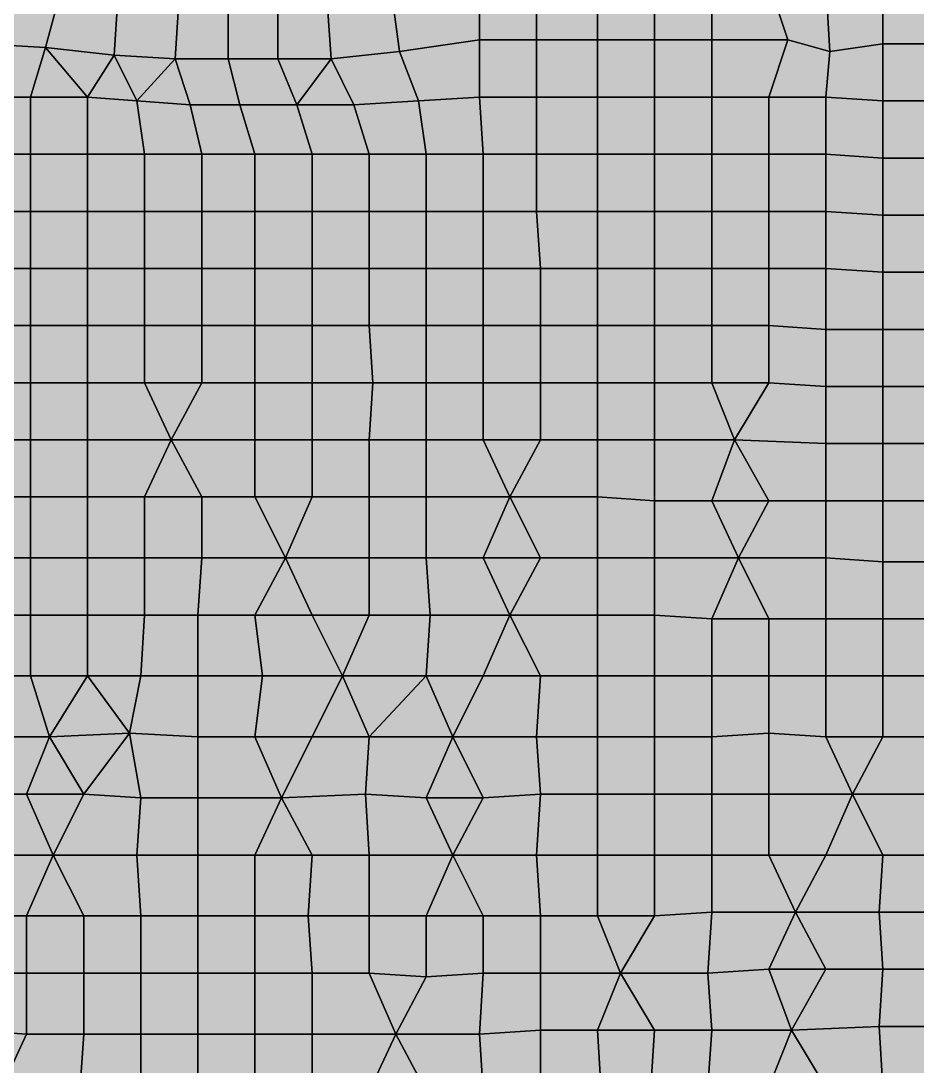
# Model space of a CAD drawing. Header units: metres. Extents: x -7480 to 79269, y -9100 to 45880.
# Drawn here: x 23930 to 28639, y 26692 to 32180 of the extents above; entities that cross this region are included whole.
import ezdxf

# ---------------------------------------------------------------- set-up
doc = ezdxf.new("R2010")
doc.units = ezdxf.units.M
doc.layers.add('COLOR_1', color=1, linetype='Continuous')
doc.layers.add('COLOR_181', color=181, linetype='Continuous')

msp = doc.modelspace()

# ---------------------------------------------------------------- hatches: boundary and pattern name
at = {"layer": 'COLOR_1'}
for points in [[(26360, 30880), (26660, 30880), (26640, 31180), (26360, 31180)], [(26640, 31180), (26660, 30880), (26960, 30880), (26960, 31180)]]:
    msp.add_hatch(color=256, dxfattribs=at).paths.add_polyline_path(points)
at = {"layer": 'COLOR_181'}
for points in [[(23720, 32060), (24060, 32040), (24140, 32340), (23780, 32360)], [(24060, 32040), (24420, 32000), (24440, 32300), (24140, 32340)], [(25880, 32320), (25920, 32020), (26340, 32080), (26340, 32380)], [(26340, 32080), (26640, 32080), (26640, 32380), (26340, 32380)], [(26640, 32080), (26960, 32080), (26960, 32380), (26640, 32380)], [(26960, 32080), (27260, 32080), (27260, 32380), (26960, 32380)], [(27260, 32080), (27560, 32080), (27560, 32380), (27260, 32380)], [(27560, 32080), (27960, 32080), (27860, 32380), (27560, 32380)], [(27860, 32380), (27960, 32080), (28180, 32020), (28160, 32380)], [(28160, 32380), (28180, 32020), (28460, 32060), (28460, 32360)], [(28460, 32060), (28760, 32060), (28920, 32340), (28460, 32360)], [(24420, 32000), (24740, 31980), (24760, 32280), (24440, 32300)], [(24740, 31980), (25020, 31980), (25020, 32280), (24760, 32280)], [(25020, 31980), (25280, 31980), (25280, 32280), (25020, 32280)], [(25280, 31980), (25560, 31980), (25540, 32280), (25280, 32280)], [(25540, 32280), (25560, 31980), (25920, 32020), (25880, 32320)], [(23680, 31780), (23980, 31780), (24060, 32040), (23720, 32060)], [(25920, 32020), (26020, 31760), (26340, 31780), (26340, 32080)], [(26340, 31780), (26640, 31780), (26640, 32080), (26340, 32080)], [(26640, 31780), (26960, 31780), (26960, 32080), (26640, 32080)], [(26960, 31780), (27260, 31780), (27260, 32080), (26960, 32080)], [(27260, 31780), (27560, 31780), (27560, 32080), (27260, 32080)], [(27560, 31780), (27860, 31780), (27960, 32080), (27560, 32080)], [(27860, 31780), (28160, 31780), (28180, 32020), (27960, 32080)], [(28160, 31780), (28460, 31760), (28460, 32060), (28180, 32020)], [(28460, 31760), (28760, 31760), (28760, 32060), (28460, 32060)], [(23980, 31780), (24280, 31780), (24060, 32040)], [(24060, 32040), (24280, 31780), (24420, 32000)], [(24280, 31780), (24540, 31760), (24420, 32000)], [(24420, 32000), (24540, 31760), (24740, 31980)], [(25560, 31980), (25680, 31740), (26020, 31760), (25920, 32020)], [(24540, 31760), (24820, 31740), (24740, 31980)], [(24740, 31980), (24820, 31740), (25080, 31740), (25020, 31980)], [(25020, 31980), (25080, 31740), (25380, 31740), (25280, 31980)], [(25280, 31980), (25380, 31740), (25560, 31980)], [(25380, 31740), (25680, 31740), (25560, 31980)], [(23680, 31480), (23980, 31480), (23980, 31780), (23680, 31780)], [(23980, 31480), (24280, 31480), (24280, 31780), (23980, 31780)], [(24280, 31480), (24580, 31480), (24540, 31760), (24280, 31780)], [(26020, 31760), (26060, 31480), (26360, 31480), (26340, 31780)], [(26340, 31780), (26360, 31480), (26640, 31480), (26640, 31780)], [(26640, 31480), (26960, 31480), (26960, 31780), (26640, 31780)], [(26960, 31480), (27260, 31480), (27260, 31780), (26960, 31780)], [(27260, 31480), (27560, 31480), (27560, 31780), (27260, 31780)], [(27560, 31480), (27860, 31480), (27860, 31780), (27560, 31780)], [(27860, 31480), (28160, 31480), (28160, 31780), (27860, 31780)], [(28160, 31480), (28460, 31460), (28460, 31760), (28160, 31780)], [(24540, 31760), (24580, 31480), (24880, 31480), (24820, 31740)], [(24820, 31740), (24880, 31480), (25160, 31480), (25080, 31740)], [(25080, 31740), (25160, 31480), (25460, 31480), (25380, 31740)], [(25380, 31740), (25460, 31480), (25760, 31480), (25680, 31740)], [(25680, 31740), (25760, 31480), (26060, 31480), (26020, 31760)], [(28460, 31460), (28920, 31460), (28760, 31760), (28460, 31760)], [(23680, 31180), (23980, 31180), (23980, 31480), (23680, 31480)], [(23980, 31180), (24280, 31180), (24280, 31480), (23980, 31480)], [(24280, 31180), (24580, 31180), (24580, 31480), (24280, 31480)], [(24580, 31180), (24880, 31180), (24880, 31480), (24580, 31480)], [(24880, 31180), (25160, 31180), (25160, 31480), (24880, 31480)], [(25160, 31180), (25460, 31180), (25460, 31480), (25160, 31480)], [(25460, 31180), (25760, 31180), (25760, 31480), (25460, 31480)], [(25760, 31180), (26060, 31180), (26060, 31480), (25760, 31480)], [(26060, 31180), (26360, 31180), (26360, 31480), (26060, 31480)], [(26360, 31180), (26640, 31180), (26640, 31480), (26360, 31480)], [(26640, 31180), (26960, 31180), (26960, 31480), (26640, 31480)], [(26960, 31180), (27260, 31180), (27260, 31480), (26960, 31480)], [(27260, 31180), (27560, 31180), (27560, 31480), (27260, 31480)], [(27560, 31180), (27860, 31180), (27860, 31480), (27560, 31480)], [(27860, 31180), (28160, 31180), (28160, 31480), (27860, 31480)], [(28160, 31180), (28460, 31160), (28460, 31460), (28160, 31480)], [(28460, 31160), (28760, 31160), (28920, 31460), (28460, 31460)], [(23680, 30880), (23980, 30880), (23980, 31180), (23680, 31180)], [(23980, 30880), (24280, 30880), (24280, 31180), (23980, 31180)], [(24280, 30880), (24580, 30880), (24580, 31180), (24280, 31180)], [(24580, 30880), (24880, 30880), (24880, 31180), (24580, 31180)], [(24880, 30880), (25160, 30880), (25160, 31180), (24880, 31180)], [(25160, 30880), (25460, 30880), (25460, 31180), (25160, 31180)], [(25460, 30880), (25760, 30880), (25760, 31180), (25460, 31180)], [(25760, 30880), (26060, 30880), (26060, 31180), (25760, 31180)], [(26060, 30880), (26360, 30880), (26360, 31180), (26060, 31180)], [(26960, 30880), (27260, 30880), (27260, 31180), (26960, 31180)], [(27260, 30880), (27560, 30880), (27560, 31180), (27260, 31180)], [(27560, 30880), (27860, 30880), (27860, 31180), (27560, 31180)], [(27860, 30880), (28160, 30880), (28160, 31180), (27860, 31180)], [(28160, 30880), (28460, 30860), (28460, 31160), (28160, 31180)], [(28460, 30860), (28920, 30860), (28760, 31160), (28460, 31160)], [(23680, 30580), (23980, 30580), (23980, 30880), (23680, 30880)], [(23980, 30580), (24280, 30580), (24280, 30880), (23980, 30880)], [(24280, 30580), (24580, 30580), (24580, 30880), (24280, 30880)], [(24580, 30580), (24880, 30580), (24880, 30880), (24580, 30880)], [(24880, 30580), (25160, 30580), (25160, 30880), (24880, 30880)], [(25160, 30580), (25460, 30580), (25460, 30880), (25160, 30880)], [(25460, 30580), (25760, 30580), (25760, 30880), (25460, 30880)], [(25760, 30580), (26060, 30580), (26060, 30880), (25760, 30880)], [(26060, 30580), (26360, 30580), (26360, 30880), (26060, 30880)], [(26360, 30580), (26660, 30580), (26660, 30880), (26360, 30880)], [(26660, 30580), (26960, 30580), (26960, 30880), (26660, 30880)], [(26960, 30580), (27260, 30580), (27260, 30880), (26960, 30880)], [(27260, 30580), (27560, 30580), (27560, 30880), (27260, 30880)], [(27560, 30580), (27860, 30580), (27860, 30880), (27560, 30880)], [(27860, 30580), (28160, 30560), (28160, 30880), (27860, 30880)], [(28160, 30560), (28460, 30560), (28460, 30860), (28160, 30880)], [(28460, 30560), (28760, 30560), (28920, 30860), (28460, 30860)], [(23680, 30280), (23980, 30280), (23980, 30580), (23680, 30580)], [(23980, 30280), (24280, 30280), (24280, 30580), (23980, 30580)], [(24280, 30280), (24580, 30280), (24580, 30580), (24280, 30580)], [(24580, 30280), (24880, 30280), (24880, 30580), (24580, 30580)], [(24880, 30280), (25160, 30280), (25160, 30580), (24880, 30580)], [(25160, 30280), (25460, 30280), (25460, 30580), (25160, 30580)], [(25460, 30280), (25780, 30280), (25760, 30580), (25460, 30580)], [(25760, 30580), (25780, 30280), (26060, 30280), (26060, 30580)], [(26060, 30280), (26360, 30280), (26360, 30580), (26060, 30580)], [(26360, 30280), (26660, 30280), (26660, 30580), (26360, 30580)], [(26660, 30280), (26960, 30280), (26960, 30580), (26660, 30580)], [(26960, 30280), (27260, 30280), (27260, 30580), (26960, 30580)], [(27260, 30280), (27560, 30280), (27560, 30580), (27260, 30580)], [(27560, 30280), (27860, 30280), (27860, 30580), (27560, 30580)], [(27860, 30280), (28160, 30260), (28160, 30560), (27860, 30580)], [(28160, 30260), (28460, 30260), (28460, 30560), (28160, 30560)], [(28460, 30260), (28920, 30260), (28760, 30560), (28460, 30560)], [(23680, 29980), (23980, 29980), (23980, 30280), (23680, 30280)], [(23980, 29980), (24280, 29980), (24280, 30280), (23980, 30280)], [(24280, 29980), (24720, 29980), (24580, 30280), (24280, 30280)], [(24580, 30280), (24720, 29980), (24880, 30280)], [(24720, 29980), (25160, 29980), (25160, 30280), (24880, 30280)], [(25160, 29980), (25460, 29980), (25460, 30280), (25160, 30280)], [(25460, 29980), (25760, 29980), (25780, 30280), (25460, 30280)], [(25760, 29980), (26060, 29980), (26060, 30280), (25780, 30280)], [(26060, 29980), (26360, 29980), (26360, 30280), (26060, 30280)], [(26360, 29980), (26660, 29980), (26660, 30280), (26360, 30280)], [(26660, 29980), (26960, 29980), (26960, 30280), (26660, 30280)], [(26960, 29980), (27260, 29980), (27260, 30280), (26960, 30280)], [(27260, 29980), (27680, 29980), (27560, 30280), (27260, 30280)], [(27560, 30280), (27680, 29980), (27860, 30280)], [(27680, 29980), (28160, 29960), (28160, 30260), (27860, 30280)], [(28160, 29960), (28460, 29960), (28460, 30260), (28160, 30260)], [(28460, 29960), (28760, 29960), (28920, 30260), (28460, 30260)], [(23540, 29680), (23980, 29680), (23980, 29980), (23680, 29980)], [(23980, 29680), (24280, 29680), (24280, 29980), (23980, 29980)], [(24280, 29680), (24580, 29680), (24720, 29980), (24280, 29980)], [(24580, 29680), (24880, 29680), (24720, 29980)], [(24720, 29980), (24880, 29680), (25160, 29680), (25160, 29980)], [(25160, 29680), (25460, 29680), (25460, 29980), (25160, 29980)], [(25460, 29680), (25760, 29680), (25760, 29980), (25460, 29980)], [(25760, 29680), (26060, 29680), (26060, 29980), (25760, 29980)], [(26060, 29680), (26500, 29680), (26360, 29980), (26060, 29980)], [(26360, 29980), (26500, 29680), (26660, 29980)], [(26500, 29680), (26960, 29680), (26960, 29980), (26660, 29980)], [(26960, 29680), (27260, 29660), (27260, 29980), (26960, 29980)], [(27260, 29660), (27560, 29660), (27680, 29980), (27260, 29980)], [(27560, 29660), (27860, 29660), (27680, 29980)], [(27680, 29980), (27860, 29660), (28160, 29660), (28160, 29960)], [(28160, 29660), (28460, 29660), (28460, 29960), (28160, 29960)], [(28460, 29660), (28920, 29660), (28760, 29960), (28460, 29960)], [(23540, 29680), (23680, 29360), (23980, 29360), (23980, 29680)], [(23980, 29360), (24280, 29360), (24280, 29680), (23980, 29680)], [(24280, 29360), (24580, 29360), (24580, 29680), (24280, 29680)], [(24580, 29360), (24880, 29360), (24880, 29680), (24580, 29680)], [(24880, 29360), (25320, 29360), (25160, 29680), (24880, 29680)], [(25160, 29680), (25320, 29360), (25460, 29680)], [(25320, 29360), (25760, 29360), (25760, 29680), (25460, 29680)], [(25760, 29360), (26060, 29360), (26060, 29680), (25760, 29680)], [(26060, 29360), (26360, 29360), (26500, 29680), (26060, 29680)], [(26360, 29360), (26660, 29360), (26500, 29680)], [(26500, 29680), (26660, 29360), (26960, 29360), (26960, 29680)], [(26960, 29360), (27260, 29360), (27260, 29660), (26960, 29680)], [(27260, 29360), (27700, 29360), (27560, 29660), (27260, 29660)], [(27560, 29660), (27700, 29360), (27860, 29660)], [(27700, 29360), (28160, 29360), (28160, 29660), (27860, 29660)], [(28160, 29360), (28460, 29340), (28460, 29660), (28160, 29660)], [(28460, 29340), (28760, 29340), (28920, 29660), (28460, 29660)], [(23680, 29060), (23980, 29060), (23980, 29360), (23680, 29360)], [(23980, 29060), (24280, 29060), (24280, 29360), (23980, 29360)], [(24280, 29060), (24580, 29060), (24580, 29360), (24280, 29360)], [(24580, 29060), (24860, 29060), (24880, 29360), (24580, 29360)], [(24860, 29060), (25160, 29060), (25320, 29360), (24880, 29360)], [(25160, 29060), (25460, 29060), (25320, 29360)], [(25320, 29360), (25460, 29060), (25760, 29060), (25760, 29360)], [(25760, 29060), (26080, 29060), (26060, 29360), (25760, 29360)], [(26060, 29360), (26080, 29060), (26500, 29060), (26360, 29360)], [(26360, 29360), (26500, 29060), (26660, 29360)], [(26500, 29060), (26960, 29060), (26960, 29360), (26660, 29360)], [(26960, 29060), (27260, 29060), (27260, 29360), (26960, 29360)], [(27260, 29060), (27560, 29040), (27700, 29360), (27260, 29360)], [(27560, 29040), (27860, 29040), (27700, 29360)], [(27700, 29360), (27860, 29040), (28160, 29040), (28160, 29360)], [(28160, 29040), (28460, 29040), (28460, 29340), (28160, 29360)], [(28460, 29040), (28760, 29040), (28760, 29340), (28460, 29340)], [(23680, 28740), (23980, 28740), (23980, 29060), (23680, 29060)], [(23980, 28740), (24280, 28740), (24280, 29060), (23980, 29060)], [(24280, 28740), (24560, 28740), (24580, 29060), (24280, 29060)], [(24560, 28740), (24860, 28740), (24860, 29060), (24580, 29060)], [(24860, 28740), (25200, 28740), (25160, 29060), (24860, 29060)], [(25160, 29060), (25200, 28740), (25620, 28740), (25460, 29060)], [(25460, 29060), (25620, 28740), (25760, 29060)], [(25620, 28740), (26060, 28740), (26080, 29060), (25760, 29060)], [(26060, 28740), (26360, 28740), (26500, 29060), (26080, 29060)], [(26360, 28740), (26660, 28740), (26500, 29060)], [(26500, 29060), (26660, 28740), (26960, 28740), (26960, 29060)], [(26960, 28740), (27260, 28740), (27260, 29060), (26960, 29060)], [(27260, 28740), (27560, 28740), (27560, 29040), (27260, 29060)], [(27560, 28740), (27860, 28740), (27860, 29040), (27560, 29040)], [(27860, 28740), (28160, 28740), (28160, 29040), (27860, 29040)], [(28160, 28740), (28460, 28740), (28460, 29040), (28160, 29040)], [(28460, 28740), (28760, 28740), (28760, 29040), (28460, 29040)], [(23680, 28420), (24080, 28420), (23980, 28740), (23680, 28740)], [(23980, 28740), (24080, 28420), (24280, 28740)], [(24080, 28420), (24500, 28440), (24280, 28740)], [(24280, 28740), (24500, 28440), (24560, 28740)], [(24500, 28440), (24860, 28420), (24860, 28740), (24560, 28740)], [(24860, 28420), (25160, 28420), (25200, 28740), (24860, 28740)], [(25160, 28420), (25460, 28420), (25620, 28740), (25200, 28740)], [(25460, 28420), (25760, 28420), (25620, 28740)], [(25620, 28740), (25760, 28420), (26060, 28740)], [(25760, 28420), (26200, 28420), (26060, 28740)], [(26060, 28740), (26200, 28420), (26360, 28740)], [(26200, 28420), (26640, 28420), (26660, 28740), (26360, 28740)], [(26640, 28420), (26960, 28420), (26960, 28740), (26660, 28740)], [(26960, 28420), (27260, 28420), (27260, 28740), (26960, 28740)], [(27260, 28420), (27560, 28420), (27560, 28740), (27260, 28740)], [(27560, 28420), (27860, 28440), (27860, 28740), (27560, 28740)], [(27860, 28440), (28160, 28420), (28160, 28740), (27860, 28740)], [(28160, 28420), (28460, 28420), (28460, 28740), (28160, 28740)], [(28460, 28420), (28760, 28420), (28760, 28740), (28460, 28740)], [(24080, 28420), (24260, 28120), (24500, 28440)], [(24260, 28120), (24560, 28100), (24500, 28440)], [(24500, 28440), (24560, 28100), (24860, 28100), (24860, 28420)], [(27560, 28120), (27860, 28120), (27860, 28440), (27560, 28420)], [(27860, 28120), (28300, 28120), (28160, 28420), (27860, 28440)], [(23660, 28120), (23960, 28120), (24080, 28420), (23680, 28420)], [(23960, 28120), (24260, 28120), (24080, 28420)], [(24860, 28100), (25300, 28100), (25160, 28420), (24860, 28420)], [(25160, 28420), (25300, 28100), (25460, 28420)], [(25300, 28100), (25740, 28120), (25760, 28420), (25460, 28420)], [(25740, 28120), (26060, 28100), (26200, 28420), (25760, 28420)], [(26060, 28100), (26360, 28100), (26200, 28420)], [(26200, 28420), (26360, 28100), (26660, 28120), (26640, 28420)], [(26640, 28420), (26660, 28120), (26960, 28120), (26960, 28420)], [(26960, 28120), (27260, 28120), (27260, 28420), (26960, 28420)], [(27260, 28120), (27560, 28120), (27560, 28420), (27260, 28420)], [(28160, 28420), (28300, 28120), (28460, 28420)], [(28300, 28120), (28740, 28120), (28760, 28420), (28460, 28420)], [(23660, 27800), (24100, 27800), (23960, 28120), (23660, 28120)], [(23960, 28120), (24100, 27800), (24260, 28120)], [(24100, 27800), (24540, 27800), (24560, 28100), (24260, 28120)], [(25300, 28100), (25460, 27800), (25760, 27800), (25740, 28120)], [(25740, 28120), (25760, 27800), (26200, 27800), (26060, 28100)], [(26200, 27800), (26640, 27800), (26660, 28120), (26360, 28100)], [(26640, 27800), (26960, 27800), (26960, 28120), (26660, 28120)], [(26960, 27800), (27260, 27800), (27260, 28120), (26960, 28120)], [(27260, 27800), (27560, 27800), (27560, 28120), (27260, 28120)], [(27560, 27800), (27860, 27800), (27860, 28120), (27560, 28120)], [(27860, 27800), (28160, 27800), (28300, 28120), (27860, 28120)], [(28160, 27800), (28460, 27800), (28300, 28120)], [(28300, 28120), (28460, 27800), (28760, 27800), (28740, 28120)], [(24540, 27800), (24860, 27800), (24860, 28100), (24560, 28100)], [(24860, 27800), (25160, 27800), (25300, 28100), (24860, 28100)], [(25160, 27800), (25460, 27800), (25300, 28100)], [(26060, 28100), (26200, 27800), (26360, 28100)], [(23660, 27480), (23960, 27480), (24100, 27800), (23660, 27800)], [(23960, 27480), (24260, 27480), (24100, 27800)], [(24100, 27800), (24260, 27480), (24560, 27480), (24540, 27800)], [(24540, 27800), (24560, 27480), (24860, 27480), (24860, 27800)], [(24860, 27480), (25160, 27480), (25160, 27800), (24860, 27800)], [(25160, 27480), (25440, 27480), (25460, 27800), (25160, 27800)], [(25440, 27480), (25760, 27480), (25760, 27800), (25460, 27800)], [(25760, 27480), (26060, 27480), (26200, 27800), (25760, 27800)], [(26060, 27480), (26360, 27480), (26200, 27800)], [(26200, 27800), (26360, 27480), (26660, 27480), (26640, 27800)], [(26640, 27800), (26660, 27480), (26960, 27480), (26960, 27800)], [(26960, 27480), (27260, 27480), (27260, 27800), (26960, 27800)], [(27260, 27480), (27560, 27500), (27560, 27800), (27260, 27800)], [(27560, 27500), (28000, 27500), (27860, 27800), (27560, 27800)], [(27860, 27800), (28000, 27500), (28160, 27800)], [(28000, 27500), (28440, 27500), (28460, 27800), (28160, 27800)], [(28440, 27500), (28760, 27500), (28760, 27800), (28460, 27800)], [(27080, 27180), (27540, 27180), (27560, 27500), (27260, 27480)], [(27540, 27180), (27860, 27200), (28000, 27500), (27560, 27500)], [(27860, 27200), (28160, 27200), (28000, 27500)], [(28000, 27500), (28160, 27200), (28460, 27200), (28440, 27500)], [(28440, 27500), (28460, 27200), (28760, 27200), (28760, 27500)], [(23660, 27180), (23960, 27180), (23960, 27480), (23660, 27480)], [(23960, 27180), (24260, 27180), (24260, 27480), (23960, 27480)], [(24260, 27180), (24560, 27180), (24560, 27480), (24260, 27480)], [(24560, 27180), (24860, 27180), (24860, 27480), (24560, 27480)], [(24860, 27180), (25160, 27180), (25160, 27480), (24860, 27480)], [(25160, 27180), (25460, 27180), (25440, 27480), (25160, 27480)], [(25440, 27480), (25460, 27180), (25760, 27180), (25760, 27480)], [(25760, 27180), (26060, 27160), (26060, 27480), (25760, 27480)], [(26060, 27160), (26360, 27180), (26360, 27480), (26060, 27480)], [(26360, 27180), (26660, 27180), (26660, 27480), (26360, 27480)], [(26660, 27180), (27080, 27180), (26960, 27480), (26660, 27480)], [(26960, 27480), (27080, 27180), (27260, 27480)], [(23660, 26880), (23960, 26860), (23960, 27180), (23660, 27180)], [(23960, 26860), (24260, 26860), (24260, 27180), (23960, 27180)], [(24260, 26860), (24560, 26860), (24560, 27180), (24260, 27180)], [(24560, 26860), (24860, 26860), (24860, 27180), (24560, 27180)], [(24860, 26860), (25160, 26860), (25160, 27180), (24860, 27180)], [(25160, 26860), (25460, 26860), (25460, 27180), (25160, 27180)], [(25460, 26860), (25900, 26860), (25760, 27180), (25460, 27180)], [(25760, 27180), (25900, 26860), (26060, 27160)], [(25900, 26860), (26340, 26860), (26360, 27180), (26060, 27160)], [(26340, 26860), (26660, 26880), (26660, 27180), (26360, 27180)], [(26660, 26880), (26960, 26880), (27080, 27180), (26660, 27180)], [(26960, 26880), (27260, 26880), (27080, 27180)], [(27080, 27180), (27260, 26880), (27560, 26880), (27540, 27180)], [(27540, 27180), (27560, 26880), (27980, 26880), (27860, 27200)], [(27860, 27200), (27980, 26880), (28160, 27200)], [(27980, 26880), (28440, 26900), (28460, 27200), (28160, 27200)], [(28440, 26900), (28760, 26900), (28760, 27200), (28460, 27200)], [(27980, 26880), (28160, 26580), (28460, 26580), (28440, 26900)], [(28440, 26900), (28460, 26580), (28760, 26580), (28760, 26900)], [(23660, 26880), (23820, 26560), (23960, 26860)], [(23820, 26560), (24240, 26560), (24260, 26860), (23960, 26860)], [(24240, 26560), (24560, 26560), (24560, 26860), (24260, 26860)], [(24560, 26560), (24860, 26560), (24860, 26860), (24560, 26860)], [(24860, 26560), (25160, 26560), (25160, 26860), (24860, 26860)], [(25160, 26560), (25460, 26560), (25460, 26860), (25160, 26860)], [(25460, 26560), (25760, 26560), (25900, 26860), (25460, 26860)], [(25760, 26560), (26060, 26560), (25900, 26860)], [(25900, 26860), (26060, 26560), (26360, 26560), (26340, 26860)], [(26340, 26860), (26360, 26560), (26660, 26560), (26660, 26880)], [(26660, 26560), (26980, 26560), (26960, 26880), (26660, 26880)], [(26960, 26880), (26980, 26560), (27240, 26580), (27260, 26880)], [(27240, 26580), (27540, 26580), (27560, 26880), (27260, 26880)], [(27540, 26580), (27860, 26580), (27980, 26880), (27560, 26880)], [(27860, 26580), (28160, 26580), (27980, 26880)]]:
    msp.add_hatch(color=256, dxfattribs=at).paths.add_polyline_path(points)

# ---------------------------------------------------------------- linework, layer by layer
at = {"layer": 'COLOR_1'}
for points in [[(26360, 30880), (26660, 30880), (26640, 31180), (26360, 31180)], [(26640, 31180), (26660, 30880), (26960, 30880), (26960, 31180)]]:
    msp.add_lwpolyline(points, close=True, dxfattribs=at)
at = {"layer": 'COLOR_181'}
for points in [[(23720, 32060), (24060, 32040), (24140, 32340), (23780, 32360)], [(24060, 32040), (24420, 32000), (24440, 32300), (24140, 32340)], [(25880, 32320), (25920, 32020), (26340, 32080), (26340, 32380)], [(26340, 32080), (26640, 32080), (26640, 32380), (26340, 32380)], [(26640, 32080), (26960, 32080), (26960, 32380), (26640, 32380)], [(26960, 32080), (27260, 32080), (27260, 32380), (26960, 32380)], [(27260, 32080), (27560, 32080), (27560, 32380), (27260, 32380)], [(27560, 32080), (27960, 32080), (27860, 32380), (27560, 32380)], [(27860, 32380), (27960, 32080), (28180, 32020), (28160, 32380)], [(28160, 32380), (28180, 32020), (28460, 32060), (28460, 32360)], [(28460, 32060), (28760, 32060), (28920, 32340), (28460, 32360)], [(24420, 32000), (24740, 31980), (24760, 32280), (24440, 32300)], [(24740, 31980), (25020, 31980), (25020, 32280), (24760, 32280)], [(25020, 31980), (25280, 31980), (25280, 32280), (25020, 32280)], [(25280, 31980), (25560, 31980), (25540, 32280), (25280, 32280)], [(25540, 32280), (25560, 31980), (25920, 32020), (25880, 32320)], [(23680, 31780), (23980, 31780), (24060, 32040), (23720, 32060)], [(25920, 32020), (26020, 31760), (26340, 31780), (26340, 32080)], [(26340, 31780), (26640, 31780), (26640, 32080), (26340, 32080)], [(26640, 31780), (26960, 31780), (26960, 32080), (26640, 32080)], [(26960, 31780), (27260, 31780), (27260, 32080), (26960, 32080)], [(27260, 31780), (27560, 31780), (27560, 32080), (27260, 32080)], [(27560, 31780), (27860, 31780), (27960, 32080), (27560, 32080)], [(27860, 31780), (28160, 31780), (28180, 32020), (27960, 32080)], [(28160, 31780), (28460, 31760), (28460, 32060), (28180, 32020)], [(28460, 31760), (28760, 31760), (28760, 32060), (28460, 32060)], [(23980, 31780), (24280, 31780), (24060, 32040)], [(24060, 32040), (24280, 31780), (24420, 32000)], [(24280, 31780), (24540, 31760), (24420, 32000)], [(24420, 32000), (24540, 31760), (24740, 31980)], [(25560, 31980), (25680, 31740), (26020, 31760), (25920, 32020)], [(24540, 31760), (24820, 31740), (24740, 31980)], [(24740, 31980), (24820, 31740), (25080, 31740), (25020, 31980)], [(25020, 31980), (25080, 31740), (25380, 31740), (25280, 31980)], [(25280, 31980), (25380, 31740), (25560, 31980)], [(25380, 31740), (25680, 31740), (25560, 31980)], [(23680, 31480), (23980, 31480), (23980, 31780), (23680, 31780)], [(23980, 31480), (24280, 31480), (24280, 31780), (23980, 31780)], [(24280, 31480), (24580, 31480), (24540, 31760), (24280, 31780)], [(26020, 31760), (26060, 31480), (26360, 31480), (26340, 31780)], [(26340, 31780), (26360, 31480), (26640, 31480), (26640, 31780)], [(26640, 31480), (26960, 31480), (26960, 31780), (26640, 31780)], [(26960, 31480), (27260, 31480), (27260, 31780), (26960, 31780)], [(27260, 31480), (27560, 31480), (27560, 31780), (27260, 31780)], [(27560, 31480), (27860, 31480), (27860, 31780), (27560, 31780)], [(27860, 31480), (28160, 31480), (28160, 31780), (27860, 31780)], [(28160, 31480), (28460, 31460), (28460, 31760), (28160, 31780)], [(24540, 31760), (24580, 31480), (24880, 31480), (24820, 31740)], [(24820, 31740), (24880, 31480), (25160, 31480), (25080, 31740)], [(25080, 31740), (25160, 31480), (25460, 31480), (25380, 31740)], [(25380, 31740), (25460, 31480), (25760, 31480), (25680, 31740)], [(25680, 31740), (25760, 31480), (26060, 31480), (26020, 31760)], [(28460, 31460), (28920, 31460), (28760, 31760), (28460, 31760)], [(23680, 31180), (23980, 31180), (23980, 31480), (23680, 31480)], [(23980, 31180), (24280, 31180), (24280, 31480), (23980, 31480)], [(24280, 31180), (24580, 31180), (24580, 31480), (24280, 31480)], [(24580, 31180), (24880, 31180), (24880, 31480), (24580, 31480)], [(24880, 31180), (25160, 31180), (25160, 31480), (24880, 31480)], [(25160, 31180), (25460, 31180), (25460, 31480), (25160, 31480)], [(25460, 31180), (25760, 31180), (25760, 31480), (25460, 31480)], [(25760, 31180), (26060, 31180), (26060, 31480), (25760, 31480)], [(26060, 31180), (26360, 31180), (26360, 31480), (26060, 31480)], [(26360, 31180), (26640, 31180), (26640, 31480), (26360, 31480)], [(26640, 31180), (26960, 31180), (26960, 31480), (26640, 31480)], [(26960, 31180), (27260, 31180), (27260, 31480), (26960, 31480)], [(27260, 31180), (27560, 31180), (27560, 31480), (27260, 31480)], [(27560, 31180), (27860, 31180), (27860, 31480), (27560, 31480)], [(27860, 31180), (28160, 31180), (28160, 31480), (27860, 31480)], [(28160, 31180), (28460, 31160), (28460, 31460), (28160, 31480)], [(28460, 31160), (28760, 31160), (28920, 31460), (28460, 31460)], [(23680, 30880), (23980, 30880), (23980, 31180), (23680, 31180)], [(23980, 30880), (24280, 30880), (24280, 31180), (23980, 31180)], [(24280, 30880), (24580, 30880), (24580, 31180), (24280, 31180)], [(24580, 30880), (24880, 30880), (24880, 31180), (24580, 31180)], [(24880, 30880), (25160, 30880), (25160, 31180), (24880, 31180)], [(25160, 30880), (25460, 30880), (25460, 31180), (25160, 31180)], [(25460, 30880), (25760, 30880), (25760, 31180), (25460, 31180)], [(25760, 30880), (26060, 30880), (26060, 31180), (25760, 31180)], [(26060, 30880), (26360, 30880), (26360, 31180), (26060, 31180)], [(26960, 30880), (27260, 30880), (27260, 31180), (26960, 31180)], [(27260, 30880), (27560, 30880), (27560, 31180), (27260, 31180)], [(27560, 30880), (27860, 30880), (27860, 31180), (27560, 31180)], [(27860, 30880), (28160, 30880), (28160, 31180), (27860, 31180)], [(28160, 30880), (28460, 30860), (28460, 31160), (28160, 31180)], [(28460, 30860), (28920, 30860), (28760, 31160), (28460, 31160)], [(23680, 30580), (23980, 30580), (23980, 30880), (23680, 30880)], [(23980, 30580), (24280, 30580), (24280, 30880), (23980, 30880)], [(24280, 30580), (24580, 30580), (24580, 30880), (24280, 30880)], [(24580, 30580), (24880, 30580), (24880, 30880), (24580, 30880)], [(24880, 30580), (25160, 30580), (25160, 30880), (24880, 30880)], [(25160, 30580), (25460, 30580), (25460, 30880), (25160, 30880)], [(25460, 30580), (25760, 30580), (25760, 30880), (25460, 30880)], [(25760, 30580), (26060, 30580), (26060, 30880), (25760, 30880)], [(26060, 30580), (26360, 30580), (26360, 30880), (26060, 30880)], [(26360, 30580), (26660, 30580), (26660, 30880), (26360, 30880)], [(26660, 30580), (26960, 30580), (26960, 30880), (26660, 30880)], [(26960, 30580), (27260, 30580), (27260, 30880), (26960, 30880)], [(27260, 30580), (27560, 30580), (27560, 30880), (27260, 30880)], [(27560, 30580), (27860, 30580), (27860, 30880), (27560, 30880)], [(27860, 30580), (28160, 30560), (28160, 30880), (27860, 30880)], [(28160, 30560), (28460, 30560), (28460, 30860), (28160, 30880)], [(28460, 30560), (28760, 30560), (28920, 30860), (28460, 30860)], [(23680, 30280), (23980, 30280), (23980, 30580), (23680, 30580)], [(23980, 30280), (24280, 30280), (24280, 30580), (23980, 30580)], [(24280, 30280), (24580, 30280), (24580, 30580), (24280, 30580)], [(24580, 30280), (24880, 30280), (24880, 30580), (24580, 30580)], [(24880, 30280), (25160, 30280), (25160, 30580), (24880, 30580)], [(25160, 30280), (25460, 30280), (25460, 30580), (25160, 30580)], [(25460, 30280), (25780, 30280), (25760, 30580), (25460, 30580)], [(25760, 30580), (25780, 30280), (26060, 30280), (26060, 30580)], [(26060, 30280), (26360, 30280), (26360, 30580), (26060, 30580)], [(26360, 30280), (26660, 30280), (26660, 30580), (26360, 30580)], [(26660, 30280), (26960, 30280), (26960, 30580), (26660, 30580)], [(26960, 30280), (27260, 30280), (27260, 30580), (26960, 30580)], [(27260, 30280), (27560, 30280), (27560, 30580), (27260, 30580)], [(27560, 30280), (27860, 30280), (27860, 30580), (27560, 30580)], [(27860, 30280), (28160, 30260), (28160, 30560), (27860, 30580)], [(28160, 30260), (28460, 30260), (28460, 30560), (28160, 30560)], [(28460, 30260), (28920, 30260), (28760, 30560), (28460, 30560)], [(23680, 29980), (23980, 29980), (23980, 30280), (23680, 30280)], [(23980, 29980), (24280, 29980), (24280, 30280), (23980, 30280)], [(24280, 29980), (24720, 29980), (24580, 30280), (24280, 30280)], [(24580, 30280), (24720, 29980), (24880, 30280)], [(24720, 29980), (25160, 29980), (25160, 30280), (24880, 30280)], [(25160, 29980), (25460, 29980), (25460, 30280), (25160, 30280)], [(25460, 29980), (25760, 29980), (25780, 30280), (25460, 30280)], [(25760, 29980), (26060, 29980), (26060, 30280), (25780, 30280)], [(26060, 29980), (26360, 29980), (26360, 30280), (26060, 30280)], [(26360, 29980), (26660, 29980), (26660, 30280), (26360, 30280)], [(26660, 29980), (26960, 29980), (26960, 30280), (26660, 30280)], [(26960, 29980), (27260, 29980), (27260, 30280), (26960, 30280)], [(27260, 29980), (27680, 29980), (27560, 30280), (27260, 30280)], [(27560, 30280), (27680, 29980), (27860, 30280)], [(27680, 29980), (28160, 29960), (28160, 30260), (27860, 30280)], [(28160, 29960), (28460, 29960), (28460, 30260), (28160, 30260)], [(28460, 29960), (28760, 29960), (28920, 30260), (28460, 30260)], [(23540, 29680), (23980, 29680), (23980, 29980), (23680, 29980)], [(23980, 29680), (24280, 29680), (24280, 29980), (23980, 29980)], [(24280, 29680), (24580, 29680), (24720, 29980), (24280, 29980)], [(24580, 29680), (24880, 29680), (24720, 29980)], [(24720, 29980), (24880, 29680), (25160, 29680), (25160, 29980)], [(25160, 29680), (25460, 29680), (25460, 29980), (25160, 29980)], [(25460, 29680), (25760, 29680), (25760, 29980), (25460, 29980)], [(25760, 29680), (26060, 29680), (26060, 29980), (25760, 29980)], [(26060, 29680), (26500, 29680), (26360, 29980), (26060, 29980)], [(26360, 29980), (26500, 29680), (26660, 29980)], [(26500, 29680), (26960, 29680), (26960, 29980), (26660, 29980)], [(26960, 29680), (27260, 29660), (27260, 29980), (26960, 29980)], [(27260, 29660), (27560, 29660), (27680, 29980), (27260, 29980)], [(27560, 29660), (27860, 29660), (27680, 29980)], [(27680, 29980), (27860, 29660), (28160, 29660), (28160, 29960)], [(28160, 29660), (28460, 29660), (28460, 29960), (28160, 29960)], [(28460, 29660), (28920, 29660), (28760, 29960), (28460, 29960)], [(23540, 29680), (23680, 29360), (23980, 29360), (23980, 29680)], [(23980, 29360), (24280, 29360), (24280, 29680), (23980, 29680)], [(24280, 29360), (24580, 29360), (24580, 29680), (24280, 29680)], [(24580, 29360), (24880, 29360), (24880, 29680), (24580, 29680)], [(24880, 29360), (25320, 29360), (25160, 29680), (24880, 29680)], [(25160, 29680), (25320, 29360), (25460, 29680)], [(25320, 29360), (25760, 29360), (25760, 29680), (25460, 29680)], [(25760, 29360), (26060, 29360), (26060, 29680), (25760, 29680)], [(26060, 29360), (26360, 29360), (26500, 29680), (26060, 29680)], [(26360, 29360), (26660, 29360), (26500, 29680)], [(26500, 29680), (26660, 29360), (26960, 29360), (26960, 29680)], [(26960, 29360), (27260, 29360), (27260, 29660), (26960, 29680)], [(27260, 29360), (27700, 29360), (27560, 29660), (27260, 29660)], [(27560, 29660), (27700, 29360), (27860, 29660)], [(27700, 29360), (28160, 29360), (28160, 29660), (27860, 29660)], [(28160, 29360), (28460, 29340), (28460, 29660), (28160, 29660)], [(28460, 29340), (28760, 29340), (28920, 29660), (28460, 29660)], [(23680, 29060), (23980, 29060), (23980, 29360), (23680, 29360)], [(23980, 29060), (24280, 29060), (24280, 29360), (23980, 29360)], [(24280, 29060), (24580, 29060), (24580, 29360), (24280, 29360)], [(24580, 29060), (24860, 29060), (24880, 29360), (24580, 29360)], [(24860, 29060), (25160, 29060), (25320, 29360), (24880, 29360)], [(25160, 29060), (25460, 29060), (25320, 29360)], [(25320, 29360), (25460, 29060), (25760, 29060), (25760, 29360)], [(25760, 29060), (26080, 29060), (26060, 29360), (25760, 29360)], [(26060, 29360), (26080, 29060), (26500, 29060), (26360, 29360)], [(26360, 29360), (26500, 29060), (26660, 29360)], [(26500, 29060), (26960, 29060), (26960, 29360), (26660, 29360)], [(26960, 29060), (27260, 29060), (27260, 29360), (26960, 29360)], [(27260, 29060), (27560, 29040), (27700, 29360), (27260, 29360)], [(27560, 29040), (27860, 29040), (27700, 29360)], [(27700, 29360), (27860, 29040), (28160, 29040), (28160, 29360)], [(28160, 29040), (28460, 29040), (28460, 29340), (28160, 29360)], [(28460, 29040), (28760, 29040), (28760, 29340), (28460, 29340)], [(23680, 28740), (23980, 28740), (23980, 29060), (23680, 29060)], [(23980, 28740), (24280, 28740), (24280, 29060), (23980, 29060)], [(24280, 28740), (24560, 28740), (24580, 29060), (24280, 29060)], [(24560, 28740), (24860, 28740), (24860, 29060), (24580, 29060)], [(24860, 28740), (25200, 28740), (25160, 29060), (24860, 29060)], [(25160, 29060), (25200, 28740), (25620, 28740), (25460, 29060)], [(25460, 29060), (25620, 28740), (25760, 29060)], [(25620, 28740), (26060, 28740), (26080, 29060), (25760, 29060)], [(26060, 28740), (26360, 28740), (26500, 29060), (26080, 29060)], [(26360, 28740), (26660, 28740), (26500, 29060)], [(26500, 29060), (26660, 28740), (26960, 28740), (26960, 29060)], [(26960, 28740), (27260, 28740), (27260, 29060), (26960, 29060)], [(27260, 28740), (27560, 28740), (27560, 29040), (27260, 29060)], [(27560, 28740), (27860, 28740), (27860, 29040), (27560, 29040)], [(27860, 28740), (28160, 28740), (28160, 29040), (27860, 29040)], [(28160, 28740), (28460, 28740), (28460, 29040), (28160, 29040)], [(28460, 28740), (28760, 28740), (28760, 29040), (28460, 29040)], [(23680, 28420), (24080, 28420), (23980, 28740), (23680, 28740)], [(23980, 28740), (24080, 28420), (24280, 28740)], [(24080, 28420), (24500, 28440), (24280, 28740)], [(24280, 28740), (24500, 28440), (24560, 28740)], [(24500, 28440), (24860, 28420), (24860, 28740), (24560, 28740)], [(24860, 28420), (25160, 28420), (25200, 28740), (24860, 28740)], [(25160, 28420), (25460, 28420), (25620, 28740), (25200, 28740)], [(25460, 28420), (25760, 28420), (25620, 28740)], [(25620, 28740), (25760, 28420), (26060, 28740)], [(25760, 28420), (26200, 28420), (26060, 28740)], [(26060, 28740), (26200, 28420), (26360, 28740)], [(26200, 28420), (26640, 28420), (26660, 28740), (26360, 28740)], [(26640, 28420), (26960, 28420), (26960, 28740), (26660, 28740)], [(26960, 28420), (27260, 28420), (27260, 28740), (26960, 28740)], [(27260, 28420), (27560, 28420), (27560, 28740), (27260, 28740)], [(27560, 28420), (27860, 28440), (27860, 28740), (27560, 28740)], [(27860, 28440), (28160, 28420), (28160, 28740), (27860, 28740)], [(28160, 28420), (28460, 28420), (28460, 28740), (28160, 28740)], [(28460, 28420), (28760, 28420), (28760, 28740), (28460, 28740)], [(24080, 28420), (24260, 28120), (24500, 28440)], [(24260, 28120), (24560, 28100), (24500, 28440)], [(24500, 28440), (24560, 28100), (24860, 28100), (24860, 28420)], [(27560, 28120), (27860, 28120), (27860, 28440), (27560, 28420)], [(27860, 28120), (28300, 28120), (28160, 28420), (27860, 28440)], [(23660, 28120), (23960, 28120), (24080, 28420), (23680, 28420)], [(23960, 28120), (24260, 28120), (24080, 28420)], [(24860, 28100), (25300, 28100), (25160, 28420), (24860, 28420)], [(25160, 28420), (25300, 28100), (25460, 28420)], [(25300, 28100), (25740, 28120), (25760, 28420), (25460, 28420)], [(25740, 28120), (26060, 28100), (26200, 28420), (25760, 28420)], [(26060, 28100), (26360, 28100), (26200, 28420)], [(26200, 28420), (26360, 28100), (26660, 28120), (26640, 28420)], [(26640, 28420), (26660, 28120), (26960, 28120), (26960, 28420)], [(26960, 28120), (27260, 28120), (27260, 28420), (26960, 28420)], [(27260, 28120), (27560, 28120), (27560, 28420), (27260, 28420)], [(28160, 28420), (28300, 28120), (28460, 28420)], [(28300, 28120), (28740, 28120), (28760, 28420), (28460, 28420)], [(23660, 27800), (24100, 27800), (23960, 28120), (23660, 28120)], [(23960, 28120), (24100, 27800), (24260, 28120)], [(24100, 27800), (24540, 27800), (24560, 28100), (24260, 28120)], [(25300, 28100), (25460, 27800), (25760, 27800), (25740, 28120)], [(25740, 28120), (25760, 27800), (26200, 27800), (26060, 28100)], [(26200, 27800), (26640, 27800), (26660, 28120), (26360, 28100)], [(26640, 27800), (26960, 27800), (26960, 28120), (26660, 28120)], [(26960, 27800), (27260, 27800), (27260, 28120), (26960, 28120)], [(27260, 27800), (27560, 27800), (27560, 28120), (27260, 28120)], [(27560, 27800), (27860, 27800), (27860, 28120), (27560, 28120)], [(27860, 27800), (28160, 27800), (28300, 28120), (27860, 28120)], [(28160, 27800), (28460, 27800), (28300, 28120)], [(28300, 28120), (28460, 27800), (28760, 27800), (28740, 28120)], [(24540, 27800), (24860, 27800), (24860, 28100), (24560, 28100)], [(24860, 27800), (25160, 27800), (25300, 28100), (24860, 28100)], [(25160, 27800), (25460, 27800), (25300, 28100)], [(26060, 28100), (26200, 27800), (26360, 28100)], [(23660, 27480), (23960, 27480), (24100, 27800), (23660, 27800)], [(23960, 27480), (24260, 27480), (24100, 27800)], [(24100, 27800), (24260, 27480), (24560, 27480), (24540, 27800)], [(24540, 27800), (24560, 27480), (24860, 27480), (24860, 27800)], [(24860, 27480), (25160, 27480), (25160, 27800), (24860, 27800)], [(25160, 27480), (25440, 27480), (25460, 27800), (25160, 27800)], [(25440, 27480), (25760, 27480), (25760, 27800), (25460, 27800)], [(25760, 27480), (26060, 27480), (26200, 27800), (25760, 27800)], [(26060, 27480), (26360, 27480), (26200, 27800)], [(26200, 27800), (26360, 27480), (26660, 27480), (26640, 27800)], [(26640, 27800), (26660, 27480), (26960, 27480), (26960, 27800)], [(26960, 27480), (27260, 27480), (27260, 27800), (26960, 27800)], [(27260, 27480), (27560, 27500), (27560, 27800), (27260, 27800)], [(27560, 27500), (28000, 27500), (27860, 27800), (27560, 27800)], [(27860, 27800), (28000, 27500), (28160, 27800)], [(28000, 27500), (28440, 27500), (28460, 27800), (28160, 27800)], [(28440, 27500), (28760, 27500), (28760, 27800), (28460, 27800)], [(27080, 27180), (27540, 27180), (27560, 27500), (27260, 27480)], [(27540, 27180), (27860, 27200), (28000, 27500), (27560, 27500)], [(27860, 27200), (28160, 27200), (28000, 27500)], [(28000, 27500), (28160, 27200), (28460, 27200), (28440, 27500)], [(28440, 27500), (28460, 27200), (28760, 27200), (28760, 27500)], [(23660, 27180), (23960, 27180), (23960, 27480), (23660, 27480)], [(23960, 27180), (24260, 27180), (24260, 27480), (23960, 27480)], [(24260, 27180), (24560, 27180), (24560, 27480), (24260, 27480)], [(24560, 27180), (24860, 27180), (24860, 27480), (24560, 27480)], [(24860, 27180), (25160, 27180), (25160, 27480), (24860, 27480)], [(25160, 27180), (25460, 27180), (25440, 27480), (25160, 27480)], [(25440, 27480), (25460, 27180), (25760, 27180), (25760, 27480)], [(25760, 27180), (26060, 27160), (26060, 27480), (25760, 27480)], [(26060, 27160), (26360, 27180), (26360, 27480), (26060, 27480)], [(26360, 27180), (26660, 27180), (26660, 27480), (26360, 27480)], [(26660, 27180), (27080, 27180), (26960, 27480), (26660, 27480)], [(26960, 27480), (27080, 27180), (27260, 27480)], [(23660, 26880), (23960, 26860), (23960, 27180), (23660, 27180)], [(23960, 26860), (24260, 26860), (24260, 27180), (23960, 27180)], [(24260, 26860), (24560, 26860), (24560, 27180), (24260, 27180)], [(24560, 26860), (24860, 26860), (24860, 27180), (24560, 27180)], [(24860, 26860), (25160, 26860), (25160, 27180), (24860, 27180)], [(25160, 26860), (25460, 26860), (25460, 27180), (25160, 27180)], [(25460, 26860), (25900, 26860), (25760, 27180), (25460, 27180)], [(25760, 27180), (25900, 26860), (26060, 27160)], [(25900, 26860), (26340, 26860), (26360, 27180), (26060, 27160)], [(26340, 26860), (26660, 26880), (26660, 27180), (26360, 27180)], [(26660, 26880), (26960, 26880), (27080, 27180), (26660, 27180)], [(26960, 26880), (27260, 26880), (27080, 27180)], [(27080, 27180), (27260, 26880), (27560, 26880), (27540, 27180)], [(27540, 27180), (27560, 26880), (27980, 26880), (27860, 27200)], [(27860, 27200), (27980, 26880), (28160, 27200)], [(27980, 26880), (28440, 26900), (28460, 27200), (28160, 27200)], [(28440, 26900), (28760, 26900), (28760, 27200), (28460, 27200)], [(27980, 26880), (28160, 26580), (28460, 26580), (28440, 26900)], [(28440, 26900), (28460, 26580), (28760, 26580), (28760, 26900)], [(23660, 26880), (23820, 26560), (23960, 26860)], [(23820, 26560), (24240, 26560), (24260, 26860), (23960, 26860)], [(24240, 26560), (24560, 26560), (24560, 26860), (24260, 26860)], [(24560, 26560), (24860, 26560), (24860, 26860), (24560, 26860)], [(24860, 26560), (25160, 26560), (25160, 26860), (24860, 26860)], [(25160, 26560), (25460, 26560), (25460, 26860), (25160, 26860)], [(25460, 26560), (25760, 26560), (25900, 26860), (25460, 26860)], [(25760, 26560), (26060, 26560), (25900, 26860)], [(25900, 26860), (26060, 26560), (26360, 26560), (26340, 26860)], [(26340, 26860), (26360, 26560), (26660, 26560), (26660, 26880)], [(26660, 26560), (26980, 26560), (26960, 26880), (26660, 26880)], [(26960, 26880), (26980, 26560), (27240, 26580), (27260, 26880)], [(27240, 26580), (27540, 26580), (27560, 26880), (27260, 26880)], [(27540, 26580), (27860, 26580), (27980, 26880), (27560, 26880)], [(27860, 26580), (28160, 26580), (27980, 26880)]]:
    msp.add_lwpolyline(points, close=True, dxfattribs=at)

doc.saveas('drawing.dxf')
